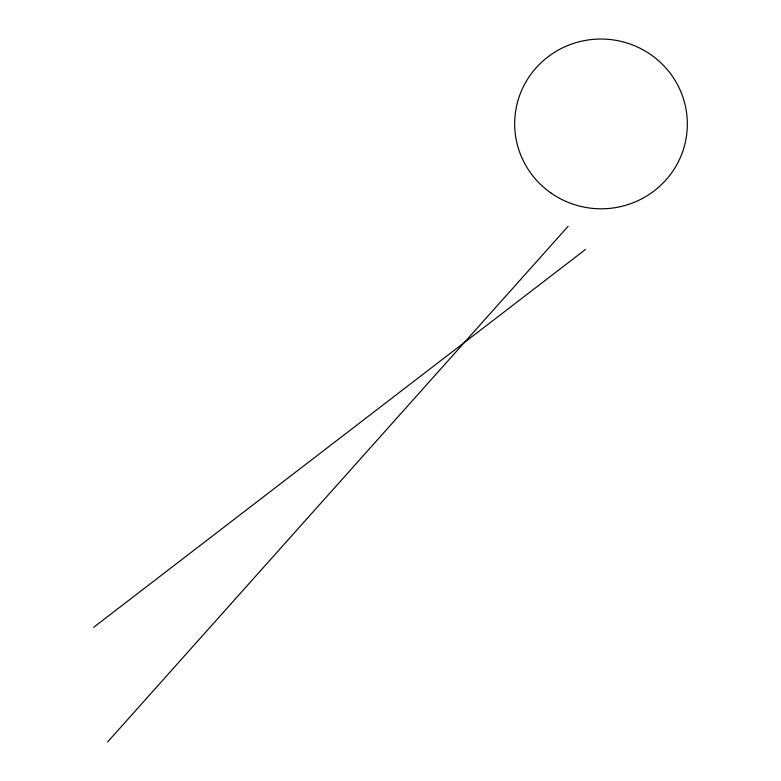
<?xml version="1.0" encoding="UTF-8"?>
<svg xmlns="http://www.w3.org/2000/svg" width="781" height="781" viewBox="0 0 781 781"><rect width="100%" height="100%" fill="white"/><g stroke="black" fill="none" stroke-linecap="round" stroke-linejoin="round"><path stroke-width="1.17" d="M107.622 741.95L568.099 226.324M93.681 627.28L585.457 249.481M550.966 193.014A86.34 84.885 2.5 0 0 686.958 132.067A86.34 84.885 2.5 0 0 565.112 46.665A86.34 84.885 2.5 0 0 550.966 193.014"/></g></svg>
